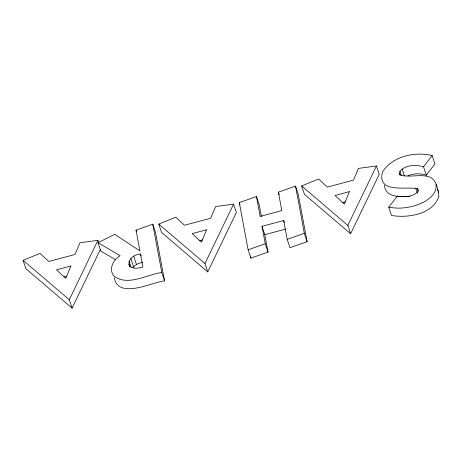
<?xml version="1.0" encoding="UTF-8"?>
<svg xmlns="http://www.w3.org/2000/svg" width="462" height="462" viewBox="0 0 462 462"><rect width="100%" height="100%" fill="white"/><g stroke="black" fill="none" stroke-linecap="round" stroke-linejoin="round"><path stroke-width="0.69" d="M114.241 277.679C118.295 299.994 152.991 281.832 164.57 280.879L155.538 232.542L152.76 224.191L136.036 230.145L139.922 250.958L114.726 234.35L98.019 242.671L100.797 251.022L115.546 259.713M129.805 266.845L128.95 264.276L129.146 261.382C131.006 256.837 135.788 254.389 140.488 253.99L141.129 255.919M399.994 175.11L399.566 173.828L399.959 171.235C405.734 164.882 415.771 164.374 423.533 166.834L426.311 175.185C420.235 173.215 413.692 173.285 407.807 175.831M72.078 308.119L69.3 299.769L97.909 240.344L79.984 242.752L74.954 254.498L48.805 261.48L40.079 253.407L23.1 260.32L25.878 268.665L72.078 308.119L100.375 249.341M207.761 271.893L204.984 263.542L233.587 204.117L215.662 206.526L210.637 218.272L184.482 225.254L175.756 217.18L158.778 224.093L161.556 232.438L207.761 271.893L236.365 212.468L233.587 204.117M350.612 233.755L347.834 225.404L376.443 165.974L358.518 168.387L353.488 180.128L327.339 187.11L318.613 179.042L301.634 185.949L304.412 194.3L350.612 233.755L379.221 174.324L376.443 165.974M132.935 268C134.869 264.605 138.877 262.901 142.631 262.451M423.533 166.834L432.149 155.544C414.795 151.409 392.85 156.144 382.571 171.72C376.42 193.728 405.879 186.307 417.434 188.669L418.191 189.749L417.81 191.805C412.653 197.049 404.227 197.47 397.378 196.05L388.727 207.126L391.505 215.477C407.969 218.226 432.946 214.483 438.9 196.263C438.034 189.385 436.752 180.088 429.562 176.969C420.114 173.741 409.725 177.905 400.335 174.977L399.566 173.828M426.311 175.185L434.927 163.889L432.149 155.544M284.326 222.465L283.685 220.536L262.012 226.322L264.79 234.673L268.041 252.09L250.906 258.148L248.129 249.803L239.316 202.593L256.45 196.535L259.228 204.885L261.4 216.534M256.45 196.535L260.158 216.407L281.832 210.62L278.384 192.163L295.518 186.105L298.296 194.45L307.114 241.661L289.98 247.719L287.202 239.368L283.685 220.536M248.129 249.803L265.263 243.74L262.012 226.322M287.202 239.368L304.337 233.31L295.518 186.105M64.074 276.905L66.817 276.172M199.07 240.864L202.495 239.951M342.608 202.541L345.351 201.807M264.79 234.673L285.787 229.065M152.76 224.191L161.792 272.528C147.211 274.364 128.459 286.44 114.339 276.386C107.929 269.721 113.242 259.627 120.149 255.711L98.019 242.671M409.644 196.188C400.646 197.257 385.204 197.58 384.442 185.274M388.727 207.126C400.098 209.459 412.104 207.571 422.568 202.697C429.417 199.232 437.364 193.024 435.989 184.396M301.634 185.949L347.834 225.404M158.778 224.093L204.984 263.542M23.1 260.32L69.3 299.769M128.95 264.276L130.174 266.568C133.951 269.248 138.796 268.203 142.92 267.007L140.488 253.99M437.612 189.559L438.767 192.746M417.434 188.669L418.289 191.239M415.644 187.976L417.353 193.116M402.159 168.971L404.51 176.039M399.959 171.235L401.455 175.727M304.337 233.31L307.114 241.661M278.384 192.163L279.239 194.733M265.263 243.74L268.041 252.09M239.316 202.593L239.957 204.522M161.792 272.528L164.57 280.879M136.036 230.145L136.463 231.427M133.657 256.069L136.434 264.42M130.827 258.501L133.605 266.845M129.146 261.382L131.069 267.157M97.909 240.344L98.764 242.914M250.514 256.035L250.906 258.148M70.894 265.997L65.766 278.43L56.497 269.837L70.894 265.997M206.572 229.77L201.449 242.203L192.175 233.61L206.572 229.77M349.428 191.626L344.3 204.06L335.031 195.472L349.428 191.626"/></g></svg>
